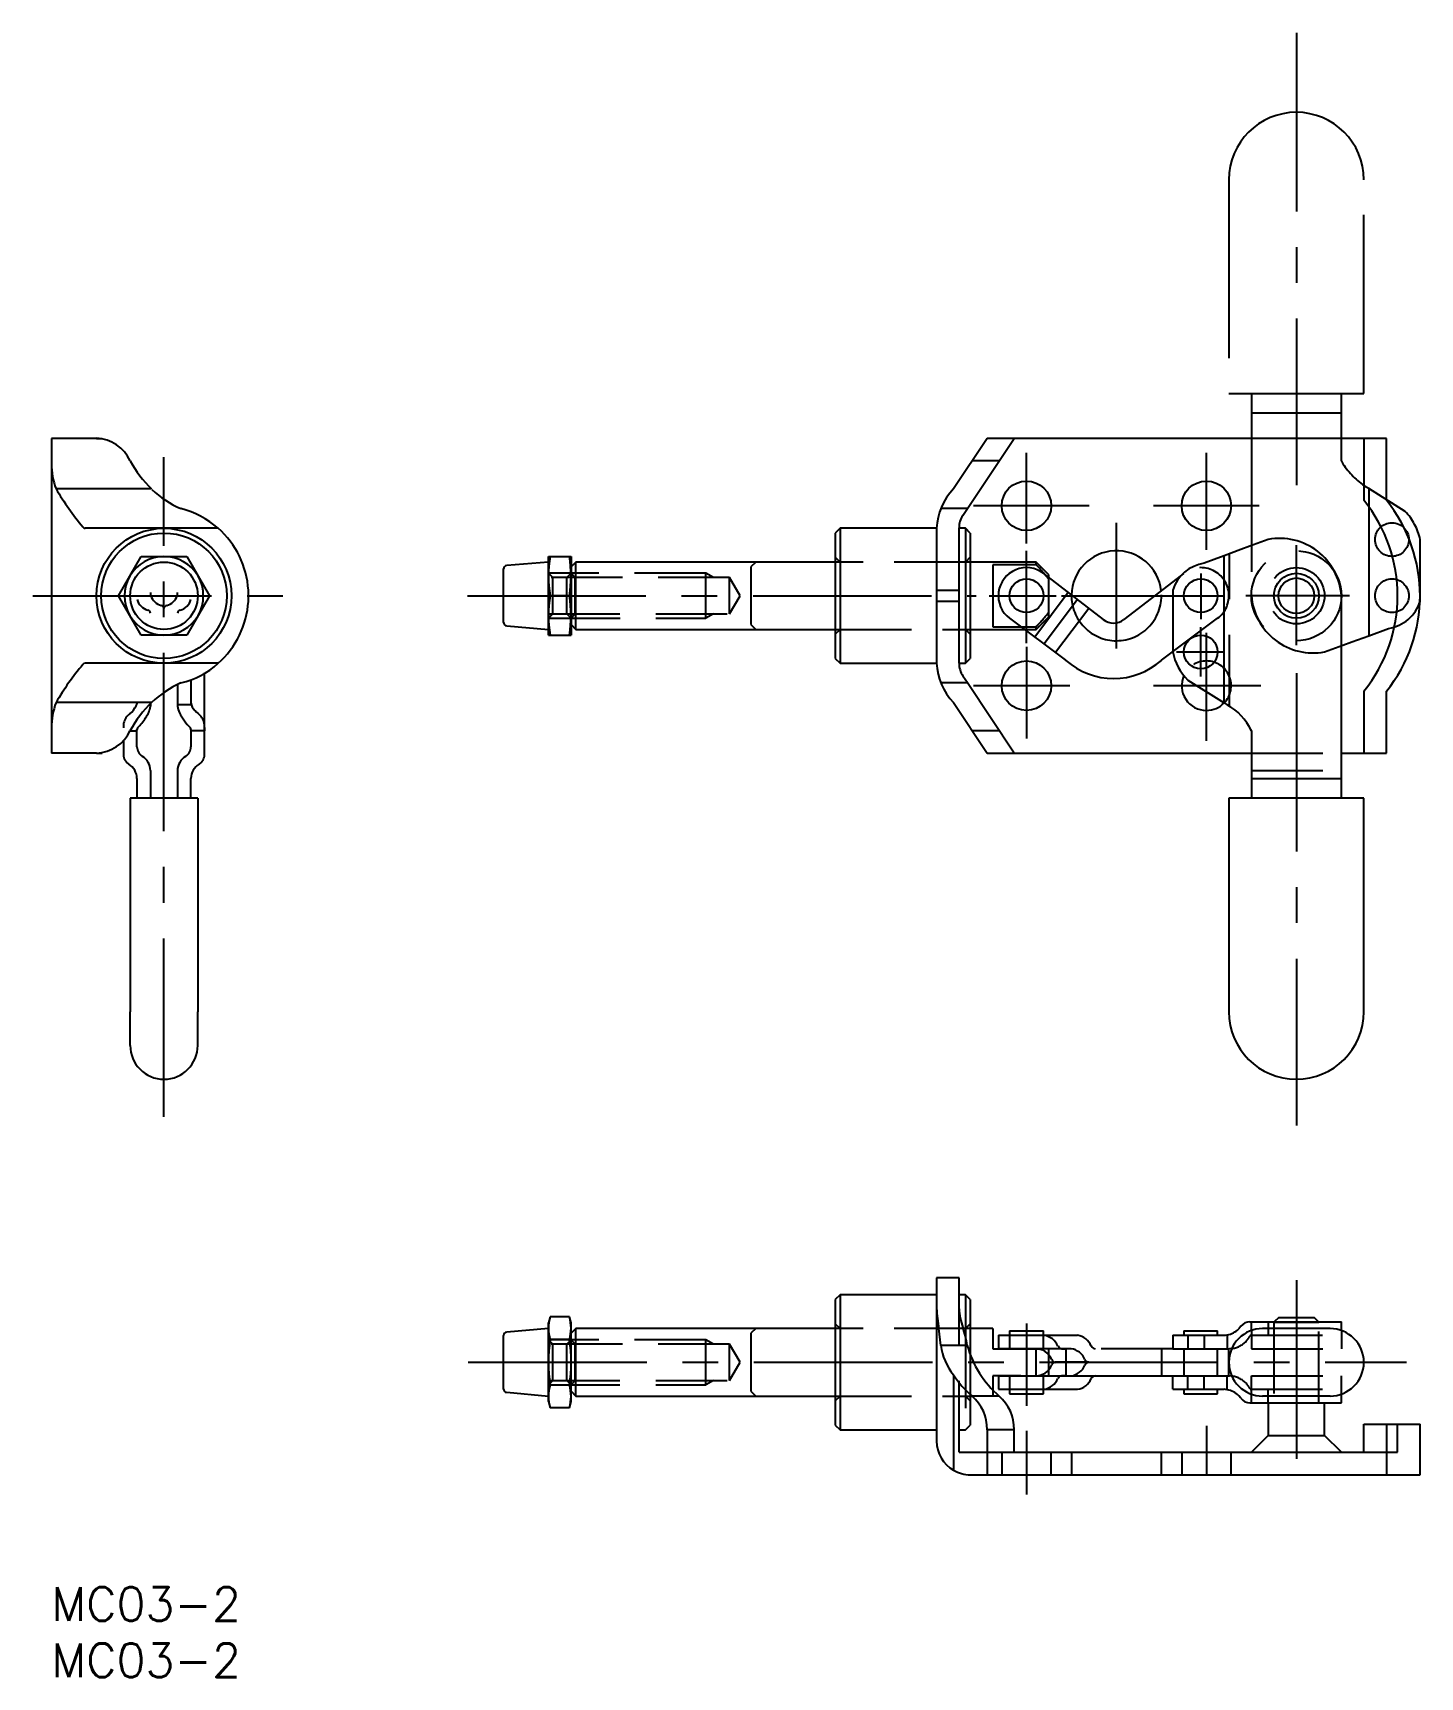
# Model space of a CAD drawing. Extents: x -2 to 122, y -8 to 138.
import ezdxf

# ---------------------------------------------------------------- set-up
doc = ezdxf.new("R2010")
doc.units = 0
doc.header["$LTSCALE"] = 0.5
for name, pattern in [('CENTER', [50.8, 31.75, -6.35, 6.35, -6.35]), ('DASHED', [19.05, 12.7, -6.35]), ('PHANTOM', [63.5, 31.75, -6.35, 6.35, -6.35, 6.35, -6.35])]:
    doc.linetypes.add(name, pattern=pattern)
for name, color, linetype in [('MSM_CENTER', 1, 'CENTER'), ('MSM_CONTINUOUS', 7, 'CONTINUOUS'), ('MSM_DASHED', 4, 'DASHED'), ('MSM_IMAGINARY', 6, 'PHANTOM'), ('MSM_PART_NUMBER', 7, 'CONTINUOUS')]:
    doc.layers.add(name, color=color, linetype=linetype)
doc.styles.get("Standard").update_dxf_attribs({"font": 'txt.shx', "height": 3, "bigfont": 'bigfont.shx'})

msp = doc.modelspace()

# ---------------------------------------------------------------- linework, layer by layer
at = {"layer": 'MSM_CENTER'}
for p, q in [((110.7, 138.24), (110.7, 98.02)), ((10, 41.83), (10, 100.52)), ((86.7, 92.84), (86.7, 100.88)), ((102.7, 92.26), (102.7, 100.88)), ((92.27, 96.18), (82, 96.18)), ((107.38, 96.18), (98, 96.18)), ((94.7, 83.48), (94.7, 94.68)), ((86.7, 83.97), (86.7, 92.18)), ((110.7, 83.78), (110.7, 92.68)), ((102.2, 90.17), (102.21, 86.11)), ((-1.66, 88.18), (21.63, 88.18)), ((36.98, 88.18), (82.22, 88.18)), ((83.37, 88.18), (89.34, 88.18)), ((89.8, 88.18), (100.1, 88.18)), ((99.7, 88.18), (104.27, 88.18)), ((115.42, 88.18), (106.2, 88.18)), ((102.2, 81.01), (102.2, 85.38)), ((102.7, 75.27), (102.7, 84.88)), ((86.7, 83.65), (86.7, 75.48)), ((100.05, 83.18), (104.27, 83.18)), ((110.7, 81.3), (110.7, 41.07)), ((90.55, 80.18), (82, 80.18)), ((107.54, 80.18), (98, 80.18)), ((110.7, 27.3), (110.7, 8.75)), ((86.7, 23.45), (86.7, 16.12)), ((37.06, 20), (120.48, 20)), ((86.7, 13.9), (86.7, 8.23)), ((102.7, 14.34), (102.7, 10))]:
    msp.add_line(p, q, dxfattribs=at)
at = {"layer": 'MSM_CONTINUOUS'}
for p, q in [((0, 102.18), (0, 74.18)), ((4, 102.18), (0, 102.18)), ((4, 102.18), (4.5, 102.18)), ((4.5, 102.18), (4.5, 102.12)), ((83.2, 102.18), (80.2, 97.68)), ((81.44, 95.93), (85.61, 102.18)), ((118.7, 102.18), (83.2, 102.18)), ((116.7, 102.18), (116.7, 96.68)), ((118.7, 96.68), (118.7, 102.18)), ((84.27, 100.18), (81.87, 100.18)), ((8.89, 97.68), (0.4, 97.68)), ((81.44, 95.93), (79.09, 95.93)), ((81.04, 95.33), (81.44, 95.93)), ((14.81, 94.18), (3, 94.18)), ((70.13, 94.18), (69.7, 93.76)), ((69.7, 93.76), (69.7, 82.61)), ((78.7, 94.18), (70.13, 94.18)), ((70.13, 94.18), (70.13, 82.18)), ((78.7, 94.18), (78.7, 82.18)), ((80.7, 82.18), (80.7, 94.22)), ((81.28, 94.18), (80.7, 94.18)), ((81.7, 93.76), (81.28, 94.18)), ((81.28, 94.18), (81.28, 82.18)), ((81.7, 93.76), (81.7, 82.61)), ((105.77, 92.29), (104.27, 91.73)), ((106.57, 92.58), (105.77, 92.29)), ((108.2, 93.18), (106.57, 92.58)), ((5.96, 88.18), (7.98, 91.68)), ((7.98, 91.68), (12.02, 91.68)), ((12.02, 91.68), (14.04, 88.18)), ((44.2, 91.18), (40.48, 90.86)), ((44.2, 84.68), (44.2, 91.68)), ((44.2, 91.68), (46.2, 91.68)), ((46.2, 91.68), (46.2, 84.68)), ((46.63, 91.18), (46.2, 90.76)), ((69.7, 91.18), (46.63, 91.18)), ((46.63, 85.18), (46.63, 91.18)), ((87.57, 91.18), (81.7, 91.18)), ((83.7, 90.93), (83.7, 85.43)), ((87.57, 90.93), (83.7, 90.93)), ((88.7, 90.05), (87.57, 91.18)), ((87.57, 90.93), (87.57, 91.18)), ((104.27, 91.73), (102.5, 91.08)), ((104.27, 78.65), (104.27, 91.73)), ((40.2, 85.81), (40.2, 90.56)), ((93.54, 86.06), (88.23, 90.16)), ((88.7, 89.8), (88.7, 90.05)), ((100.48, 90.01), (95.37, 86.06)), ((7.98, 84.68), (5.96, 88.18)), ((14.04, 88.18), (12.02, 84.68)), ((17.5, 88.68), (17.5, 87.68)), ((46.06, 88.18), (44.35, 88.18)), ((78.7, 88.68), (80.7, 88.68)), ((91.23, 87.84), (88.27, 83.89)), ((99.7, 88.68), (99.7, 83.18)), ((114.7, 70.18), (114.7, 88.18)), ((80.7, 87.68), (78.7, 87.68)), ((40.48, 85.51), (44.2, 85.18)), ((46.2, 85.61), (46.63, 85.18)), ((46.63, 85.18), (69.7, 85.18)), ((81.7, 85.18), (86.54, 85.18)), ((83.7, 85.43), (86.2, 85.43)), ((85.2, 86.18), (90.13, 82.49)), ((12.02, 84.68), (7.98, 84.68)), ((44.2, 84.68), (46.2, 84.68)), ((14.81, 82.18), (3, 82.18)), ((69.7, 82.61), (70.13, 82.18)), ((70.13, 82.18), (78.7, 82.18)), ((80.7, 82.18), (81.28, 82.18)), ((81.28, 82.18), (81.7, 82.61)), ((90.13, 82.49), (90.2, 82.44)), ((12.4, 80.68), (12.4, 78.65)), ((13.6, 74.05), (13.6, 81.31)), ((81.44, 80.43), (81.04, 81.03)), ((101.04, 80.68), (104.27, 78.65)), ((11.2, 80.28), (11.2, 78.36)), ((81.44, 80.43), (79.09, 80.43)), ((85.61, 74.18), (81.44, 80.43)), ((116.7, 79.68), (116.7, 74.18)), ((118.7, 74.18), (118.7, 79.68)), ((8.89, 78.68), (0.4, 78.68)), ((8.69, 78.48), (8.8, 78.48)), ((8.8, 78.59), (8.8, 78.36)), ((12.43, 78.48), (11.2, 78.48)), ((80.2, 78.68), (83.2, 74.18)), ((104.27, 78.65), (104.54, 78.48)), ((7, 76.18), (7.6, 76.18)), ((7.6, 74.75), (7.6, 76.27)), ((12.4, 76.27), (12.4, 74.75)), ((13.6, 76.18), (12.4, 76.18)), ((13.6, 76.45), (13.6, 76.18)), ((84.27, 76.18), (81.87, 76.18)), ((106.7, 76.18), (106.7, 70.18)), ((6.4, 75.3), (6.4, 74.05)), ((4, 74.18), (0, 74.18)), ((4, 74.18), (4.5, 74.18)), ((4.5, 74.24), (4.5, 74.18)), ((83.2, 74.18), (106.7, 74.18)), ((114.7, 74.18), (118.7, 74.18)), ((7.6, 71.94), (7.6, 70.18)), ((8.8, 72.64), (8.8, 70.18)), ((11.2, 72.64), (11.2, 70.18)), ((12.4, 70.18), (12.4, 71.94)), ((106.7, 71.94), (114.7, 71.94)), ((7, 70.18), (7, 51.18)), ((13, 70.18), (7, 70.18)), ((13, 70.18), (13, 51.18)), ((104.7, 70.18), (104.7, 51.18)), ((116.7, 70.18), (104.7, 70.18)), ((116.7, 51.18), (116.7, 70.18)), ((7, 48.18), (7, 51.18)), ((13, 48.18), (13, 51.18)), ((78.7, 27.5), (78.7, 13)), ((80.7, 27.5), (78.7, 27.5)), ((80.7, 24.76), (80.7, 27.5)), ((70.13, 26), (69.7, 25.58)), ((69.7, 25.58), (69.7, 14.42)), ((78.7, 26), (70.13, 26)), ((70.13, 26), (70.13, 14)), ((81.28, 26), (80.7, 26)), ((81.7, 25.58), (81.28, 26)), ((81.28, 26), (81.28, 22.28)), ((81.7, 25.58), (81.7, 20.72)), ((44.35, 24.04), (44.2, 23.5)), ((44.2, 23.03), (44.2, 23.5)), ((46.06, 24.04), (44.35, 24.04)), ((46.2, 23.5), (46.06, 24.04)), ((46.2, 23.03), (46.2, 23.5)), ((106.57, 23.6), (106.7, 23.6)), ((106.7, 23.6), (114.7, 23.6)), ((106.7, 23.12), (106.7, 23.6)), ((109.13, 24), (108.73, 23.6)), ((109.13, 24), (110.7, 24)), ((110.7, 24), (112.28, 24)), ((112.68, 23.6), (112.28, 24)), ((114.7, 23.12), (114.7, 23.6)), ((40.2, 20), (40.2, 22.38)), ((44.2, 23), (40.48, 22.67)), ((44.2, 20), (44.2, 23.03)), ((46.06, 22.02), (44.35, 22.02)), ((46.2, 20), (46.2, 23.03)), ((46.63, 23), (46.2, 22.58)), ((69.7, 23), (46.63, 23)), ((46.63, 20), (46.63, 23)), ((79.09, 21.5), (78.9, 23)), ((83.7, 23), (81.7, 23)), ((83.7, 23), (83.7, 21.2)), ((84.2, 22.4), (84.2, 21.2)), ((84.2, 22.4), (91.23, 22.4)), ((85.2, 22.8), (85.2, 22.4)), ((85.2, 22.8), (86.7, 22.8)), ((86.7, 22.8), (88.2, 22.8)), ((88.2, 22.4), (88.2, 22.8)), ((99.7, 22.4), (104.27, 22.4)), ((99.7, 22.4), (99.7, 21.2)), ((100.7, 22.8), (100.7, 22.4)), ((100.7, 22.8), (102.2, 22.8)), ((101.04, 22.4), (101.04, 21.2)), ((102.2, 22.8), (103.7, 22.8)), ((103.7, 22.4), (103.7, 22.8)), ((104.54, 22.43), (104.54, 21.2)), ((105.77, 23.2), (105.57, 22.97)), ((106.7, 22.83), (106.7, 23.12)), ((113.7, 23), (107.7, 23)), ((114.7, 22.83), (114.7, 23.12)), ((81.44, 21.5), (79.09, 21.5)), ((83.7, 21.2), (88.2, 21.2)), ((87.57, 18.8), (87.57, 21.2)), ((88.7, 19.38), (88.7, 20.62)), ((89.85, 21.2), (90.13, 21.2)), ((90.2, 21.2), (90.2, 18.8)), ((98.71, 21.2), (98.71, 18.8)), ((99.7, 21.2), (104.54, 21.2)), ((100.7, 21.2), (100.7, 18.8)), ((103.7, 18.8), (103.7, 21.2)), ((104.54, 21.2), (104.76, 21.2)), ((104.7, 18.8), (104.7, 21.2)), ((105.01, 21.23), (104.76, 21.2)), ((40.2, 17.62), (40.2, 20)), ((44.2, 16.97), (44.2, 20)), ((46.2, 16.97), (46.2, 20)), ((46.63, 17), (46.63, 20)), ((46.06, 17.98), (44.35, 17.98)), ((80.2, 18.89), (80.2, 10.4)), ((86.2, 18.8), (83.7, 18.8)), ((83.7, 18.8), (83.7, 17.51)), ((84.2, 18.8), (84.2, 17.6)), ((84.2, 18.8), (99.7, 18.8)), ((84.2, 17.6), (91.23, 17.6)), ((85.2, 17.6), (85.2, 17.2)), ((88.2, 17.2), (88.2, 17.6)), ((90.13, 18.8), (89.85, 18.8)), ((90.2, 18.8), (90.13, 18.8)), ((99.7, 18.8), (104.54, 18.8)), ((99.7, 17.6), (99.7, 18.8)), ((99.7, 17.6), (104.27, 17.6)), ((100.7, 17.6), (100.7, 17.2)), ((101.04, 17.6), (101.04, 18.8)), ((103.7, 17.2), (103.7, 17.6)), ((104.54, 17.57), (104.54, 18.8)), ((104.54, 18.8), (104.76, 18.8)), ((105.01, 18.77), (104.76, 18.8)), ((40.48, 17.33), (44.2, 17)), ((44.2, 16.5), (44.2, 16.97)), ((44.2, 16.5), (44.35, 15.96)), ((46.06, 15.96), (46.2, 16.5)), ((46.2, 17.42), (46.63, 17)), ((46.2, 16.5), (46.2, 16.97)), ((46.63, 17), (69.7, 17)), ((84.27, 17), (81.87, 17)), ((85.2, 17.2), (86.7, 17.2)), ((86.7, 17.2), (88.2, 17.2)), ((100.7, 17.2), (102.2, 17.2)), ((102.2, 17.2), (103.7, 17.2)), ((105.77, 16.8), (105.57, 17.03)), ((106.57, 16.4), (106.7, 16.4)), ((106.7, 16.88), (106.7, 17.17)), ((106.7, 16.4), (106.7, 16.88)), ((106.7, 16.4), (114.7, 16.4)), ((113.7, 17), (107.7, 17)), ((108.2, 16.4), (108.2, 13.5)), ((113.2, 13.5), (113.2, 16.4)), ((114.7, 16.88), (114.7, 17.17)), ((114.7, 16.4), (114.7, 16.88)), ((46.06, 15.96), (44.35, 15.96)), ((69.7, 14.42), (70.13, 14)), ((70.13, 14), (78.7, 14)), ((83.2, 14), (83.2, 10)), ((85.61, 14), (83.2, 14)), ((85.61, 12), (85.61, 14)), ((108.2, 13.5), (106.7, 12)), ((108.2, 13.5), (110.7, 13.5)), ((110.7, 13.5), (113.2, 13.5)), ((114.7, 12), (113.2, 13.5)), ((116.7, 12), (116.7, 14.5)), ((116.7, 14.5), (121.7, 14.5)), ((118.7, 14.5), (118.7, 10)), ((121.7, 10), (121.7, 14.5)), ((85.61, 12), (116.7, 12)), ((81.7, 10), (83.2, 10)), ((83.2, 10), (121.7, 10))]:
    msp.add_line(p, q, dxfattribs=at)
for centre, radius in [((86.7, 96.18), 2.2), ((102.7, 96.18), 2.2), ((10, 88.18), 6), ((10, 88.18), 5.58), ((10, 88.18), 3), ((86.7, 88.18), 1.5), ((102.2, 88.18), 1.5), ((110.7, 88.18), 2), ((110.7, 88.18), 1.58), ((102.2, 83.18), 1.5), ((86.7, 80.18), 2.2)]:
    msp.add_circle(centre, radius, dxfattribs=at)
for centre, radius, start, end in [((3.84, 98.69), 3.5, 25.3072, 87.3127), ((6.32, 99.9), 6.32, 179.7142, 200.5419), ((15.42, 104.59), 9.5, 207.6241, 226.621), ((21.56, 110.08), 24.52, 210.3715, 220.0533), ((14.76, 103.61), 8.34, 225.6894, 246.9607), ((84.18, 93.91), 5.48, 136.4668, 177.136), ((106.16, 88.18), 13.54, 321.1199, 38.8801), ((108.16, 88.18), 13.54, 321.1199, 38.8801), ((9.52, 88.18), 8, 48.5904, 75.6385), ((82.7, 94.22), 2, 146.3084, 180.0016), ((3.03, 94.48), 0.297, 215.2903, 264.9383), ((9.52, 88.18), 8, 3.5886, 48.5904), ((94.7, 88.18), 4, 6.2441, 179.051), ((109.22, 87.78), 5.5, 4.2285, 100.6343), ((10, 88.18), 3.5, 90, 150), ((10, 88.18), 3.5, 30, 90), ((40.5, 90.56), 0.3, 95, 180), ((54.87, 89.93), 10.67, 170.5607, 189.4393), ((35.51, 89.93), 10.69, 350.5792, 9.4208), ((86.7, 88.18), 2.5, 52.2792, 233.1301), ((72.01, 76.49), 21.23, 39.9187, 42.8677), ((103.04, 87.62), 3.5, 98.8097, 162.3929), ((10, 88.18), 3.5, 150, 210), ((10, 88.18), 3.5, 330, 30), ((8.94, 88.23), 1.39, 196.4452, 254.0258), ((9.55, 88.37), 0.756, 172.354, 194.2844), ((10.1, 88.64), 1.36, 199.6668, 255.4967), ((9.9, 88.64), 1.36, 284.5033, 340.3332), ((10.45, 88.37), 0.756, 345.7208, 7.6408), ((11.1, 88.2), 1.35, 285.0718, 344.4571), ((54.83, 86.43), 10.63, 170.5216, 189.4784), ((35.5, 86.43), 10.7, 350.5878, 9.4122), ((10, 88.18), 3.5, 210, 270), ((8.47, 86.57), 0.335, 9.486, 75.9858), ((9.68, 87.01), 0.322, 9.0932, 76.2459), ((10.32, 87.01), 0.322, 103.7541, 170.9068), ((10, 88.18), 3.5, 270, 330), ((11.53, 86.57), 0.335, 104.0142, 170.514), ((9.52, 88.18), 8, 311.4096, 356.4114), ((40.5, 85.81), 0.3, 180, 265), ((94.45, 87.24), 1.5, 232.2792, 307.7208), ((21.54, 66.3), 24.5, 139.9374, 149.6316), ((3.03, 81.89), 0.294, 94.9356, 143.5113), ((9.93, 87.4), 7.15, 282.7089, 313.0623), ((84.16, 82.45), 5.46, 182.789, 223.6082), ((82.71, 82.15), 2, 178.9356, 213.6749), ((94.45, 87.24), 6.42, 228.4961, 311.5039), ((104.6, 84.2), 5, 191.7133, 224.6693), ((102.7, 80.18), 2.2, 156.0285, 270), ((15.27, 72), 9.23, 114.0713, 133.6587), ((6.32, 76.46), 6.32, 159.4581, 180.2858), ((8.02, 76.32), 1.73, 127.9918, 139.3681), ((5.53, 79.42), 2.25, 309.323, 333.0437), ((15.42, 71.78), 9.5, 133.379, 152.3759), ((7.04, 78.67), 0.563, 331.1253, 357.8731), ((6.39, 78.78), 2.45, 323.4133, 349.9721), ((12.51, 78.44), 1.31, 183.6278, 211.0389), ((15.73, 79.9), 4.84, 206.1906, 225.8562), ((13.54, 78.81), 1.15, 188.078, 227.0428), ((30.16, 95.35), 24.59, 224.9653, 226.7198), ((102.7, 80.18), 2.2, 270, 315.7763), ((102.16, 74.08), 5, 24.8274, 61.5767), ((3.84, 77.68), 3.5, 272.6873, 334.6928), ((7.67, 76.6), 1.28, 139.1091, 187.0237), ((7.85, 76.28), 0.251, 142.0405, 184.2454), ((5, 79.27), 3.88, 313.1752, 329.9323), ((12.15, 76.28), 0.251, 355.7546, 37.9595), ((12.33, 76.6), 1.28, 352.9763, 40.8909), ((102.16, 74.08), 5, 24.8096, 28.2032), ((8.6, 74.75), 1, 180, 238.6759), ((11.4, 74.75), 1, 301.3241, 360), ((7.4, 74.05), 1, 180, 238.6759), ((6.1, 71.91), 1.5, 1.1553, 58.6759), ((7.3, 72.61), 1.5, 1.1553, 58.6759), ((12.7, 72.61), 1.5, 121.3241, 178.8447), ((13.9, 71.91), 1.5, 121.3241, 178.8447), ((12.6, 74.05), 1, 301.3241, 360), ((110.7, 51.18), 6, 180, 270), ((110.7, 51.18), 6, 270, 0), ((10, 48.18), 3, 180, 0), ((47.79, 23.03), 3.59, 163.6571, 196.3429), ((42.61, 23.03), 3.59, 343.6571, 16.3429), ((98.35, 26.03), 19.68, 183.5643, 188.8581), ((86.24, 25.02), 5.54, 182.7029, 200.2408), ((106.55, 22.65), 0.952, 88.537, 144.6599), ((40.5, 22.38), 0.3, 95, 180), ((58.35, 20), 14.15, 171.7868, 188.2132), ((32.06, 20), 14.15, 351.7868, 8.2132), ((70.8, 19.7), 10.79, 9.6063, 18.4149), ((88.03, 20.81), 1.6, 23.2535, 81.4701), ((90.99, 20.83), 1.59, 22.95, 81.152), ((104.17, 24.4), 2, 273.031, 280.785), ((104.18, 24.38), 1.98, 280.5854, 314.6425), ((107.7, 20), 3, 90, 270), ((113.7, 20), 3, 270, 90), ((84.17, 22.14), 5.13, 187.1397, 219.2687), ((90.15, 23.84), 9.02, 195.0557, 229.3357), ((87.52, 19.66), 1.54, 22.0959, 92.7566), ((89.88, 21.61), 0.408, 202.8144, 266.6899), ((90.55, 19.95), 1.25, 84.568, 95.9455), ((90.45, 19.65), 1.57, 22.2359, 82.0795), ((92.83, 21.61), 0.408, 202.728, 266.1701), ((87.52, 20.34), 1.54, 267.2434, 337.9041), ((89.31, 20.39), 0.393, 202.5753, 267.0544), ((89.31, 19.61), 0.393, 92.9456, 157.4247), ((90.45, 20.35), 1.57, 277.9205, 337.7641), ((92.26, 20.39), 0.389, 202.245, 266.7791), ((92.26, 19.61), 0.389, 93.2209, 157.755), ((40.5, 17.62), 0.3, 180, 265), ((47.79, 16.97), 3.59, 163.6421, 196.3579), ((42.61, 16.97), 3.59, 343.6571, 16.3429), ((86.53, 22.78), 7.42, 211.595, 231.1503), ((88.03, 19.19), 1.6, 278.5299, 336.7465), ((89.88, 18.39), 0.408, 93.3101, 157.1856), ((90.55, 20.05), 1.25, 264.0545, 275.432), ((90.99, 19.17), 1.59, 278.848, 337.05), ((92.83, 18.39), 0.408, 93.8299, 157.272), ((104.17, 15.6), 2, 79.215, 86.969), ((104.18, 15.62), 1.98, 45.3575, 79.4146), ((79.32, 14.07), 3.88, 358.9654, 48.9596), ((81.72, 14.07), 3.88, 358.9654, 48.9596), ((106.55, 17.35), 0.952, 215.3393, 271.4639), ((81.7, 13), 3, 180, 240), ((81.7, 13), 3, 240, 270)]:
    msp.add_arc(centre, radius, start, end, dxfattribs=at)
at = {"layer": 'MSM_DASHED'}
for p, q in [((70.13, 91.18), (69.7, 91.61)), ((81.7, 91.18), (69.7, 91.18)), ((81.28, 91.18), (70.13, 91.18)), ((81.7, 91.61), (81.28, 91.18)), ((104.76, 78.36), (104.76, 91.91)), ((44.58, 89.8), (44.2, 90.18)), ((58.2, 90.18), (44.2, 90.18)), ((60.3, 89.8), (44.2, 89.8)), ((44.58, 86.56), (44.58, 89.8)), ((46.2, 90.18), (45.82, 89.8)), ((45.82, 86.56), (45.82, 89.8)), ((46.58, 89.8), (46.2, 90.18)), ((46.58, 86.56), (46.58, 89.8)), ((58.2, 86.18), (58.2, 90.18)), ((58.86, 89.8), (58.2, 90.18)), ((60.3, 86.56), (60.3, 89.8)), ((61.24, 88.18), (60.3, 89.8)), ((88.7, 86.31), (88.7, 89.8)), ((100.67, 90.16), (100.48, 90.01)), ((60.3, 86.56), (61.24, 88.18)), ((90.42, 88.47), (87.44, 84.5)), ((44.2, 86.18), (44.58, 86.56)), ((44.2, 86.56), (60.3, 86.56)), ((45.82, 86.56), (46.2, 86.18)), ((46.2, 86.18), (46.58, 86.56)), ((58.86, 86.56), (58.2, 86.18)), ((87.57, 85.18), (88.7, 86.31)), ((92.24, 87.06), (89.29, 83.12)), ((44.21, 86.19), (58.2, 86.18)), ((69.7, 85.18), (81.7, 85.18)), ((69.7, 84.76), (70.13, 85.18)), ((70.13, 85.18), (81.28, 85.18)), ((81.28, 85.18), (81.7, 84.76)), ((86.2, 85.43), (87.57, 85.43)), ((86.54, 85.18), (87.57, 85.18)), ((87.57, 85.18), (87.57, 85.43)), ((98.71, 82.44), (103.7, 86.18)), ((106.7, 74.18), (114.7, 74.18)), ((106.7, 72.64), (114.7, 72.64)), ((70.13, 23), (69.7, 23.42)), ((80.7, 12), (80.7, 24.76)), ((81.7, 23.42), (81.28, 23)), ((108.2, 23.6), (108.2, 22.4)), ((108.73, 23.6), (108.7, 23.58)), ((108.7, 23.58), (112.7, 23.58)), ((108.7, 23.58), (108.7, 16.4)), ((112.7, 23.58), (112.68, 23.6)), ((112.7, 16.4), (112.7, 23.58)), ((58.2, 22), (44.2, 22)), ((44.58, 21.62), (44.2, 22)), ((46.2, 22), (45.82, 21.62)), ((46.58, 21.62), (46.2, 22)), ((58.2, 18), (58.2, 22)), ((58.86, 21.62), (58.2, 22)), ((81.7, 23), (69.7, 23)), ((81.28, 23), (70.13, 23)), ((81.28, 22.28), (81.28, 14)), ((85.2, 22.4), (85.2, 21.2)), ((85.2, 22.4), (85.2, 21.2)), ((88.2, 21.2), (88.2, 22.4)), ((88.2, 21.2), (88.2, 22.4)), ((102.5, 22.4), (102.5, 21.2)), ((106.66, 22.4), (114.7, 22.4)), ((106.7, 22.83), (106.7, 21.2)), ((114.7, 22.83), (114.7, 21.2)), ((60.3, 21.62), (44.2, 21.62)), ((44.58, 18.38), (44.58, 21.62)), ((45.82, 18.38), (45.82, 21.62)), ((46.58, 20), (46.58, 21.62)), ((60.3, 18.38), (60.3, 21.62)), ((61.24, 20), (60.3, 21.62)), ((81.7, 20.72), (81.7, 14.42)), ((99.7, 21.2), (84.2, 21.2)), ((90.55, 21.21), (87.57, 21.21)), ((88.7, 20.62), (88.7, 21.2)), ((106.7, 21.2), (114.7, 21.2)), ((46.58, 18.38), (46.58, 20)), ((60.3, 18.38), (61.24, 20)), ((88.7, 18.8), (88.7, 19.38)), ((92.24, 20), (89.29, 20)), ((44.2, 18), (44.58, 18.38)), ((44.2, 18.38), (60.3, 18.38)), ((44.2, 18), (58.2, 18)), ((45.82, 18.38), (46.2, 18)), ((46.2, 18), (46.58, 18.38)), ((58.86, 18.38), (58.2, 18)), ((85.2, 18.8), (85.2, 17.6)), ((85.2, 18.8), (85.2, 17.6)), ((87.57, 18.79), (90.55, 18.79)), ((88.2, 17.6), (88.2, 18.8)), ((88.2, 17.6), (88.2, 18.8)), ((92.8, 18.8), (93.08, 18.8)), ((102.5, 17.6), (102.5, 18.8)), ((106.66, 17.6), (114.7, 17.6)), ((106.7, 17.17), (106.7, 18.8)), ((106.7, 18.8), (114.7, 18.8)), ((108.2, 16.4), (108.2, 17.6)), ((114.7, 17.17), (114.7, 18.8)), ((69.7, 17), (81.87, 17)), ((69.7, 16.58), (70.13, 17)), ((70.13, 17), (81.28, 17)), ((81.28, 17), (81.7, 16.58)), ((83.7, 17.51), (83.7, 17)), ((80.7, 14), (81.28, 14)), ((81.28, 14), (81.7, 14.42)), ((119.7, 12), (119.7, 14.5)), ((80.7, 12), (81.04, 12)), ((81.04, 12), (85.61, 12)), ((84.5, 12), (84.5, 10)), ((88.9, 10), (88.9, 12)), ((90.7, 12), (90.7, 10)), ((98.7, 10), (98.7, 12)), ((100.5, 12), (100.5, 10)), ((104.9, 10), (104.9, 12)), ((116.7, 12), (119.7, 12))]:
    msp.add_line(p, q, dxfattribs=at)
for radius in [4, 2.5]:
    msp.add_circle((110.7, 88.18), radius, dxfattribs=at)
for centre, radius, start, end in [((102.2, 88.18), 2.5, 306.8699, 127.7208), ((81.3, 83.94), 9.33, 37.4414, 41.3971), ((94.7, 88.18), 4, 179.051, 270), ((94.7, 88.18), 4, 270, 6.2441), ((77.39, 95.32), 14.19, 315.8311, 322.8465), ((102.7, 80.18), 2.2, 315.7763, 156.0285), ((104.7, 23.32), 2.11, 278.3932, 319.0484), ((103.45, 24.23), 3.65, 321.0726, 328.9292), ((106.66, 22.3), 0.0967, 88.8108, 152.7122), ((104.7, 16.68), 2.11, 40.9516, 81.5738), ((103.45, 15.77), 3.65, 31.0708, 38.9274), ((106.67, 17.7), 0.105, 209.9962, 268.4808)]:
    msp.add_arc(centre, radius, start, end, dxfattribs=at)
at = {"layer": 'MSM_IMAGINARY'}
for p, q in [((104.7, 125.18), (104.7, 106.18)), ((116.7, 106.18), (116.7, 125.18)), ((104.7, 106.18), (116.7, 106.18)), ((106.7, 106.18), (106.7, 88.18)), ((114.7, 100.18), (114.7, 106.18)), ((114.7, 104.42), (106.7, 104.42)), ((117.13, 97.71), (116.86, 97.88)), ((117.13, 97.71), (117.13, 84.63)), ((120.36, 95.68), (117.13, 97.71)), ((121.7, 87.68), (121.7, 93.18)), ((62.63, 91.18), (62.2, 90.76)), ((62.2, 90.76), (62.2, 85.61)), ((62.2, 85.61), (62.63, 85.18)), ((117.13, 84.63), (118.9, 85.28)), ((113.2, 83.18), (114.84, 83.78)), ((114.84, 83.78), (115.64, 84.08)), ((115.64, 84.08), (117.13, 84.63)), ((62.63, 23), (62.2, 22.58)), ((62.2, 22.58), (62.2, 17.42)), ((62.2, 17.42), (62.63, 17))]:
    msp.add_line(p, q, dxfattribs=at)
for centre in [(119.2, 93.18), (119.2, 88.18)]:
    msp.add_circle(centre, 1.5, dxfattribs=at)
for centre, radius, start, end in [((110.7, 125.18), 6, 90, 180), ((110.7, 125.18), 6, 0, 90), ((119.24, 102.28), 5, 204.8096, 208.2032), ((120.77, 103.8), 7.09, 213.2105, 236.5873), ((116.81, 92.17), 5, 11.7133, 44.6693), ((112.19, 88.59), 5.5, 184.2285, 280.6343), ((118.37, 88.74), 3.5, 278.8097, 342.3929)]:
    msp.add_arc(centre, radius, start, end, dxfattribs=at)

# ---------------------------------------------------------------- texts
at = {"layer": 'MSM_PART_NUMBER'}
for p in [(0, -3), (0, -8)]:
    msp.add_text('MC03-2', height=3, dxfattribs=at).set_placement(p)

doc.saveas('drawing.dxf')
